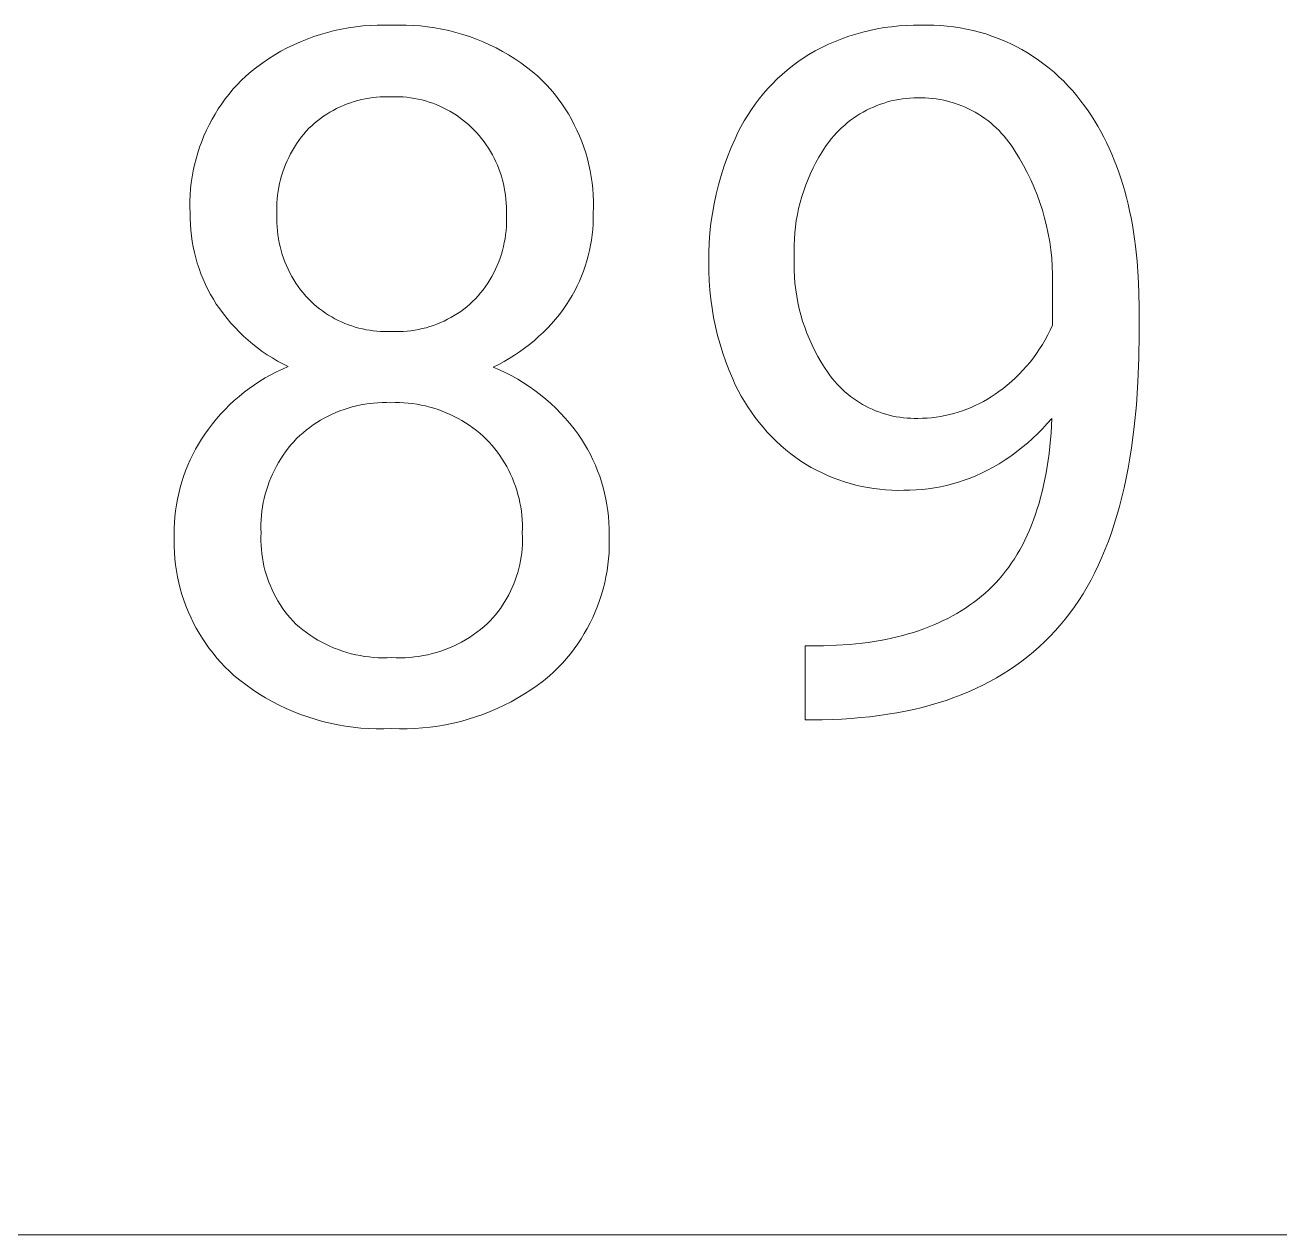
# Model space of a CAD drawing. Header units: millimetres. Extents: x -962 to 3068, y -237 to 2578.
# Drawn here: x 2397 to 2467, y -12 to 55.4 of the extents above; entities that cross this region are included whole.
import ezdxf

# ---------------------------------------------------------------- set-up
doc = ezdxf.new("R2010")
doc.units = ezdxf.units.MM
doc.header["$MEASUREMENT"] = 0
doc.layers.add('Domyślny', color=7, linetype='Continuous', true_color=0x000000)

msp = doc.modelspace()

# ---------------------------------------------------------------- linework, layer by layer
at = {"layer": 'Domyślny', "color": 18, "lineweight": 15, "true_color": 0x000000}
for p, q in [((2415.072, 55.29), (2415.47, 55.347)), ((2415.47, 55.347), (2415.869, 55.391)), ((2415.869, 55.391), (2416.27, 55.421)), ((2416.27, 55.421), (2416.671, 55.437)), ((2416.671, 55.437), (2417.073, 55.439)), ((2417.073, 55.439), (2417.474, 55.427)), ((2417.474, 55.427), (2417.876, 55.438)), ((2417.876, 55.438), (2418.277, 55.436)), ((2418.277, 55.436), (2418.679, 55.42)), ((2418.679, 55.42), (2419.079, 55.39)), ((2419.079, 55.39), (2419.479, 55.346)), ((2419.479, 55.346), (2419.876, 55.288)), ((2444.958, 55.297), (2445.363, 55.351)), ((2445.363, 55.351), (2445.769, 55.391)), ((2445.769, 55.391), (2446.177, 55.417)), ((2446.177, 55.417), (2446.585, 55.429)), ((2446.585, 55.429), (2446.993, 55.427)), ((2446.993, 55.427), (2447.36, 55.435)), ((2447.36, 55.435), (2447.727, 55.43)), ((2447.727, 55.43), (2448.094, 55.413)), ((2448.094, 55.413), (2448.46, 55.383)), ((2448.46, 55.383), (2448.824, 55.341)), ((2448.824, 55.341), (2449.187, 55.286)), ((2412.379, 54.508), (2412.751, 54.659)), ((2412.751, 54.659), (2413.128, 54.798)), ((2413.128, 54.798), (2413.509, 54.923)), ((2413.509, 54.923), (2413.895, 55.035)), ((2413.895, 55.035), (2414.285, 55.133)), ((2414.285, 55.133), (2414.677, 55.218)), ((2414.677, 55.218), (2415.072, 55.29)), ((2419.876, 55.288), (2420.271, 55.217)), ((2420.271, 55.217), (2420.664, 55.132)), ((2420.664, 55.132), (2421.053, 55.033)), ((2421.053, 55.033), (2421.439, 54.921)), ((2421.439, 54.921), (2421.82, 54.796)), ((2421.82, 54.796), (2422.197, 54.657)), ((2422.197, 54.657), (2422.569, 54.506)), ((2442.212, 54.532), (2442.592, 54.682)), ((2442.592, 54.682), (2442.977, 54.818)), ((2442.977, 54.818), (2443.366, 54.941)), ((2443.366, 54.941), (2443.759, 55.051)), ((2443.759, 55.051), (2444.156, 55.147)), ((2444.156, 55.147), (2444.556, 55.229)), ((2444.556, 55.229), (2444.958, 55.297)), ((2449.187, 55.286), (2449.548, 55.219)), ((2449.548, 55.219), (2449.906, 55.139)), ((2449.906, 55.139), (2450.262, 55.047)), ((2450.262, 55.047), (2450.614, 54.943)), ((2450.614, 54.943), (2450.962, 54.827)), ((2450.962, 54.827), (2451.306, 54.699)), ((2451.306, 54.699), (2451.646, 54.56)), ((2410.95, 53.776), (2411.297, 53.977)), ((2411.297, 53.977), (2411.651, 54.167)), ((2411.651, 54.167), (2412.012, 54.343)), ((2412.012, 54.343), (2412.379, 54.508)), ((2422.569, 54.506), (2422.936, 54.342)), ((2422.936, 54.342), (2423.297, 54.165)), ((2423.297, 54.165), (2423.651, 53.976)), ((2423.651, 53.976), (2423.999, 53.775)), ((2440.752, 53.803), (2441.108, 54.004)), ((2441.108, 54.004), (2441.47, 54.193)), ((2441.47, 54.193), (2441.838, 54.369)), ((2441.838, 54.369), (2442.212, 54.532)), ((2451.646, 54.56), (2451.98, 54.408)), ((2451.98, 54.408), (2452.309, 54.246)), ((2452.309, 54.246), (2452.633, 54.072)), ((2452.633, 54.072), (2452.95, 53.887)), ((2409.952, 53.101), (2410.277, 53.337)), ((2410.277, 53.337), (2410.609, 53.562)), ((2410.609, 53.562), (2410.95, 53.776)), ((2423.999, 53.775), (2424.339, 53.562)), ((2424.339, 53.562), (2424.672, 53.337)), ((2424.672, 53.337), (2424.997, 53.1)), ((2439.834, 53.165), (2440.132, 53.388)), ((2440.132, 53.388), (2440.439, 53.601)), ((2440.439, 53.601), (2440.752, 53.803)), ((2452.95, 53.887), (2453.26, 53.692)), ((2453.26, 53.692), (2453.564, 53.485)), ((2453.564, 53.485), (2453.861, 53.269)), ((2453.861, 53.269), (2454.149, 53.042)), ((2409.084, 52.358), (2409.328, 52.595)), ((2409.328, 52.595), (2409.636, 52.853)), ((2409.636, 52.853), (2409.952, 53.101)), ((2424.997, 53.1), (2425.313, 52.853)), ((2425.313, 52.853), (2425.621, 52.595)), ((2425.621, 52.595), (2425.866, 52.358)), ((2438.986, 52.435), (2439.26, 52.688)), ((2439.26, 52.688), (2439.543, 52.932)), ((2439.543, 52.932), (2439.834, 53.165)), ((2454.149, 53.042), (2454.43, 52.806)), ((2454.43, 52.806), (2454.703, 52.56)), ((2454.703, 52.56), (2454.967, 52.305)), ((2408.401, 51.597), (2408.62, 51.859)), ((2408.62, 51.859), (2408.847, 52.112)), ((2408.847, 52.112), (2409.084, 52.358)), ((2425.866, 52.358), (2426.102, 52.113)), ((2426.102, 52.113), (2426.33, 51.86)), ((2426.33, 51.86), (2426.549, 51.599)), ((2438.22, 51.62), (2438.466, 51.901)), ((2438.466, 51.901), (2438.722, 52.172)), ((2438.722, 52.172), (2438.986, 52.435)), ((2454.967, 52.305), (2455.222, 52.041)), ((2455.222, 52.041), (2455.468, 51.769)), ((2407.992, 51.053), (2408.192, 51.329)), ((2408.192, 51.329), (2408.401, 51.597)), ((2415.183, 51.112), (2414.984, 51.04)), ((2415.384, 51.177), (2415.183, 51.112)), ((2415.588, 51.235), (2415.384, 51.177)), ((2415.793, 51.286), (2415.588, 51.235)), ((2416, 51.331), (2415.793, 51.286)), ((2416.209, 51.368), (2416, 51.331)), ((2416.418, 51.398), (2416.209, 51.368)), ((2416.629, 51.421), (2416.418, 51.398)), ((2416.84, 51.437), (2416.629, 51.421)), ((2417.051, 51.445), (2416.84, 51.437)), ((2417.263, 51.447), (2417.051, 51.445)), ((2417.474, 51.441), (2417.263, 51.447)), ((2417.686, 51.445), (2417.474, 51.441)), ((2417.898, 51.441), (2417.686, 51.445)), ((2418.11, 51.43), (2417.898, 51.441)), ((2418.322, 51.412), (2418.11, 51.43)), ((2418.532, 51.386), (2418.322, 51.412)), ((2418.742, 51.353), (2418.532, 51.386)), ((2418.95, 51.313), (2418.742, 51.353)), ((2419.157, 51.266), (2418.95, 51.313)), ((2419.361, 51.211), (2419.157, 51.266)), ((2419.564, 51.15), (2419.361, 51.211)), ((2419.765, 51.081), (2419.564, 51.15)), ((2426.549, 51.599), (2426.759, 51.33)), ((2426.759, 51.33), (2426.96, 51.054)), ((2437.758, 51.035), (2437.984, 51.332)), ((2437.984, 51.332), (2438.22, 51.62)), ((2445.143, 51.154), (2444.941, 51.093)), ((2445.347, 51.208), (2445.143, 51.154)), ((2445.552, 51.255), (2445.347, 51.208)), ((2445.759, 51.295), (2445.552, 51.255)), ((2445.968, 51.328), (2445.759, 51.295)), ((2446.177, 51.354), (2445.968, 51.328)), ((2446.387, 51.373), (2446.177, 51.354)), ((2446.598, 51.385), (2446.387, 51.373)), ((2446.809, 51.39), (2446.598, 51.385)), ((2447.02, 51.387), (2446.809, 51.39)), ((2447.23, 51.382), (2447.02, 51.387)), ((2447.44, 51.37), (2447.23, 51.382)), ((2447.649, 51.351), (2447.44, 51.37)), ((2447.857, 51.325), (2447.649, 51.351)), ((2448.065, 51.292), (2447.857, 51.325)), ((2448.271, 51.251), (2448.065, 51.292)), ((2448.475, 51.204), (2448.271, 51.251)), ((2448.678, 51.149), (2448.475, 51.204)), ((2448.879, 51.088), (2448.678, 51.149)), ((2455.468, 51.769), (2455.704, 51.488)), ((2455.704, 51.488), (2455.931, 51.199)), ((2455.931, 51.199), (2456.132, 50.931)), ((2407.451, 50.186), (2407.621, 50.481)), ((2407.621, 50.481), (2407.802, 50.77)), ((2407.802, 50.77), (2407.992, 51.053)), ((2413.851, 50.47), (2413.675, 50.353)), ((2414.032, 50.581), (2413.851, 50.47)), ((2414.216, 50.686), (2414.032, 50.581)), ((2414.403, 50.784), (2414.216, 50.686)), ((2414.594, 50.876), (2414.403, 50.784)), ((2414.788, 50.961), (2414.594, 50.876)), ((2414.984, 51.04), (2414.788, 50.961)), ((2419.963, 51.006), (2419.765, 51.081)), ((2420.159, 50.924), (2419.963, 51.006)), ((2420.351, 50.835), (2420.159, 50.924)), ((2420.541, 50.739), (2420.351, 50.835)), ((2420.726, 50.637), (2420.541, 50.739)), ((2420.909, 50.528), (2420.726, 50.637)), ((2421.087, 50.414), (2420.909, 50.528)), ((2421.261, 50.293), (2421.087, 50.414)), ((2426.96, 51.054), (2427.15, 50.772)), ((2427.15, 50.772), (2427.331, 50.483)), ((2427.331, 50.483), (2427.501, 50.188)), ((2437.145, 50.1), (2437.338, 50.418)), ((2437.338, 50.418), (2437.543, 50.73)), ((2437.543, 50.73), (2437.758, 51.035)), ((2443.599, 50.484), (2443.421, 50.371)), ((2443.781, 50.59), (2443.599, 50.484)), ((2443.967, 50.69), (2443.781, 50.59)), ((2444.156, 50.784), (2443.967, 50.69)), ((2444.348, 50.871), (2444.156, 50.784)), ((2444.543, 50.952), (2444.348, 50.871)), ((2444.741, 51.026), (2444.543, 50.952)), ((2444.941, 51.093), (2444.741, 51.026)), ((2449.078, 51.019), (2448.879, 51.088)), ((2449.274, 50.944), (2449.078, 51.019)), ((2449.468, 50.863), (2449.274, 50.944)), ((2449.658, 50.774), (2449.468, 50.863)), ((2449.846, 50.68), (2449.658, 50.774)), ((2450.03, 50.578), (2449.846, 50.68)), ((2450.211, 50.471), (2450.03, 50.578)), ((2450.387, 50.358), (2450.211, 50.471)), ((2456.132, 50.931), (2456.326, 50.656)), ((2456.326, 50.656), (2456.514, 50.376)), ((2407.142, 49.579), (2407.291, 49.885)), ((2407.291, 49.885), (2407.451, 50.186)), ((2413.012, 49.828), (2412.858, 49.683)), ((2413.171, 49.968), (2413.012, 49.828)), ((2413.334, 50.102), (2413.171, 49.968)), ((2413.503, 50.23), (2413.334, 50.102)), ((2413.675, 50.353), (2413.503, 50.23)), ((2421.431, 50.166), (2421.261, 50.293)), ((2421.597, 50.033), (2421.431, 50.166)), ((2421.758, 49.895), (2421.597, 50.033)), ((2421.913, 49.751), (2421.758, 49.895)), ((2422.064, 49.602), (2421.913, 49.751)), ((2427.501, 50.188), (2427.662, 49.887)), ((2427.662, 49.887), (2427.811, 49.581)), ((2436.792, 49.443), (2436.962, 49.774)), ((2436.962, 49.774), (2437.145, 50.1)), ((2442.59, 49.723), (2442.438, 49.577)), ((2442.747, 49.864), (2442.59, 49.723)), ((2442.909, 49.999), (2442.747, 49.864)), ((2443.075, 50.129), (2442.909, 49.999)), ((2443.246, 50.253), (2443.075, 50.129)), ((2443.421, 50.371), (2443.246, 50.253)), ((2450.56, 50.238), (2450.387, 50.358)), ((2450.729, 50.113), (2450.56, 50.238)), ((2450.893, 49.982), (2450.729, 50.113)), ((2451.053, 49.845), (2450.893, 49.982)), ((2451.207, 49.703), (2451.053, 49.845)), ((2456.514, 50.376), (2456.695, 50.09)), ((2456.695, 50.09), (2456.87, 49.797)), ((2456.87, 49.797), (2457.038, 49.499)), ((2406.875, 48.952), (2407.003, 49.268)), ((2407.003, 49.268), (2407.142, 49.579)), ((2412.296, 49.006), (2412.171, 48.825)), ((2412.428, 49.182), (2412.296, 49.006)), ((2412.566, 49.354), (2412.428, 49.182)), ((2412.709, 49.521), (2412.566, 49.354)), ((2412.858, 49.683), (2412.709, 49.521)), ((2422.213, 49.444), (2422.064, 49.602)), ((2422.356, 49.28), (2422.213, 49.444)), ((2422.493, 49.112), (2422.356, 49.28)), ((2422.625, 48.939), (2422.493, 49.112)), ((2427.811, 49.581), (2427.95, 49.27)), ((2427.95, 49.27), (2428.078, 48.954)), ((2436.412, 48.605), (2436.632, 49.106)), ((2436.632, 49.106), (2436.792, 49.443)), ((2442.011, 49.11), (2441.88, 48.945)), ((2442.148, 49.27), (2442.011, 49.11)), ((2442.29, 49.426), (2442.148, 49.27)), ((2442.438, 49.577), (2442.29, 49.426)), ((2451.357, 49.556), (2451.207, 49.703)), ((2451.502, 49.404), (2451.357, 49.556)), ((2451.642, 49.246), (2451.502, 49.404)), ((2451.776, 49.085), (2451.642, 49.246)), ((2451.904, 48.918), (2451.776, 49.085)), ((2457.038, 49.499), (2457.2, 49.195)), ((2457.2, 49.195), (2457.356, 48.884)), ((2406.558, 47.981), (2406.652, 48.309)), ((2406.652, 48.309), (2406.758, 48.632)), ((2406.758, 48.632), (2406.875, 48.952)), ((2411.938, 48.451), (2411.831, 48.259)), ((2412.051, 48.64), (2411.938, 48.451)), ((2412.171, 48.825), (2412.051, 48.64)), ((2422.75, 48.762), (2422.625, 48.939)), ((2422.87, 48.581), (2422.75, 48.762)), ((2422.984, 48.396), (2422.87, 48.581)), ((2423.091, 48.207), (2422.984, 48.396)), ((2428.078, 48.954), (2428.195, 48.634)), ((2428.195, 48.634), (2428.301, 48.31)), ((2428.301, 48.31), (2428.395, 47.983)), ((2436.208, 48.097), (2436.412, 48.605)), ((2441.493, 48.375), (2441.314, 48.081)), ((2441.681, 48.663), (2441.493, 48.375)), ((2441.88, 48.945), (2441.681, 48.663)), ((2452.026, 48.748), (2451.904, 48.918)), ((2452.143, 48.573), (2452.026, 48.748)), ((2452.254, 48.394), (2452.143, 48.573)), ((2452.492, 48.009), (2452.254, 48.394)), ((2457.356, 48.884), (2457.505, 48.568)), ((2457.505, 48.568), (2457.648, 48.246)), ((2406.403, 47.318), (2406.474, 47.651)), ((2406.474, 47.651), (2406.558, 47.981)), ((2411.551, 47.662), (2411.471, 47.457)), ((2411.638, 47.864), (2411.551, 47.662)), ((2411.731, 48.063), (2411.638, 47.864)), ((2411.831, 48.259), (2411.731, 48.063)), ((2423.192, 48.015), (2423.091, 48.207)), ((2423.286, 47.819), (2423.192, 48.015)), ((2423.374, 47.62), (2423.286, 47.819)), ((2423.455, 47.419), (2423.374, 47.62)), ((2428.395, 47.983), (2428.478, 47.652)), ((2428.478, 47.652), (2428.55, 47.319)), ((2436.023, 47.583), (2436.208, 48.097)), ((2441.145, 47.781), (2440.987, 47.475)), ((2441.314, 48.081), (2441.145, 47.781)), ((2452.718, 47.615), (2452.492, 48.009)), ((2452.929, 47.214), (2452.718, 47.615)), ((2457.648, 48.246), (2457.784, 47.917)), ((2457.784, 47.917), (2457.914, 47.583)), ((2406.294, 46.645), (2406.343, 46.983)), ((2406.343, 46.983), (2406.403, 47.318)), ((2411.332, 47.039), (2411.273, 46.827)), ((2411.398, 47.249), (2411.332, 47.039)), ((2411.471, 47.457), (2411.398, 47.249)), ((2423.529, 47.215), (2423.455, 47.419)), ((2423.596, 47.008), (2423.529, 47.215)), ((2423.656, 46.8), (2423.596, 47.008)), ((2428.55, 47.319), (2428.609, 46.983)), ((2428.609, 46.983), (2428.657, 46.646)), ((2435.705, 46.536), (2435.855, 47.062)), ((2435.855, 47.062), (2436.023, 47.583)), ((2440.839, 47.164), (2440.701, 46.849)), ((2440.987, 47.475), (2440.839, 47.164)), ((2453.127, 46.806), (2452.929, 47.214)), ((2457.914, 47.583), (2458.038, 47.243)), ((2458.038, 47.243), (2458.155, 46.897)), ((2406.232, 45.967), (2406.257, 46.307)), ((2406.257, 46.307), (2406.294, 46.645)), ((2411.177, 46.398), (2411.14, 46.181)), ((2411.222, 46.613), (2411.177, 46.398)), ((2411.273, 46.827), (2411.222, 46.613)), ((2423.71, 46.589), (2423.656, 46.8)), ((2423.756, 46.377), (2423.71, 46.589)), ((2423.795, 46.163), (2423.756, 46.377)), ((2428.657, 46.646), (2428.694, 46.307)), ((2428.694, 46.307), (2428.718, 45.967)), ((2435.573, 46.006), (2435.705, 46.536)), ((2440.459, 46.204), (2440.354, 45.876)), ((2440.575, 46.529), (2440.459, 46.204)), ((2440.701, 46.849), (2440.575, 46.529)), ((2453.31, 46.392), (2453.127, 46.806)), ((2453.479, 45.971), (2453.31, 46.392)), ((2458.155, 46.897), (2458.266, 46.545)), ((2458.266, 46.545), (2458.37, 46.187)), ((2406.218, 45.286), (2406.219, 45.626)), ((2406.219, 45.626), (2406.232, 45.967)), ((2411.073, 45.525), (2411.066, 45.305)), ((2411.088, 45.744), (2411.073, 45.525)), ((2411.111, 45.963), (2411.088, 45.744)), ((2411.14, 46.181), (2411.111, 45.963)), ((2423.826, 45.948), (2423.795, 46.163)), ((2423.851, 45.732), (2423.826, 45.948)), ((2423.868, 45.516), (2423.851, 45.732)), ((2423.878, 45.299), (2423.868, 45.516)), ((2428.718, 45.967), (2428.731, 45.627)), ((2428.731, 45.627), (2428.732, 45.286)), ((2435.459, 45.471), (2435.573, 46.006)), ((2440.261, 45.545), (2440.178, 45.211)), ((2440.354, 45.876), (2440.261, 45.545)), ((2453.634, 45.545), (2453.479, 45.971)), ((2453.774, 45.114), (2453.634, 45.545)), ((2458.37, 46.187), (2458.468, 45.823)), ((2458.468, 45.823), (2458.56, 45.453)), ((2406.228, 44.945), (2406.218, 45.286)), ((2406.229, 44.631), (2406.228, 44.945)), ((2411.066, 45.305), (2411.065, 45.085)), ((2411.065, 45.085), (2411.073, 44.865)), ((2411.073, 44.865), (2411.067, 44.641)), ((2423.876, 44.865), (2423.881, 45.082)), ((2423.882, 44.641), (2423.876, 44.865)), ((2423.881, 45.082), (2423.878, 45.299)), ((2428.732, 45.286), (2428.721, 44.945)), ((2428.721, 44.945), (2428.721, 44.646)), ((2435.288, 44.39), (2435.364, 44.932)), ((2435.364, 44.932), (2435.459, 45.471)), ((2440.107, 44.874), (2440.048, 44.535)), ((2440.178, 45.211), (2440.107, 44.874)), ((2453.899, 44.678), (2453.774, 45.114)), ((2458.56, 45.453), (2458.645, 45.076)), ((2458.645, 45.076), (2458.724, 44.694)), ((2406.242, 44.317), (2406.229, 44.631)), ((2406.265, 44.003), (2406.242, 44.317)), ((2411.067, 44.641), (2411.069, 44.417)), ((2411.069, 44.417), (2411.079, 44.193)), ((2411.079, 44.193), (2411.097, 43.97)), ((2423.854, 43.972), (2423.871, 44.195)), ((2423.871, 44.195), (2423.881, 44.418)), ((2423.881, 44.418), (2423.882, 44.641)), ((2428.71, 44.348), (2428.69, 44.049)), ((2428.721, 44.646), (2428.71, 44.348)), ((2435.23, 43.847), (2435.288, 44.39)), ((2440, 44.194), (2439.963, 43.852)), ((2440.048, 44.535), (2440, 44.194)), ((2454.009, 44.238), (2453.899, 44.678)), ((2454.103, 43.795), (2454.009, 44.238)), ((2458.724, 44.694), (2458.797, 44.306)), ((2458.797, 44.306), (2458.863, 43.913)), ((2406.299, 43.691), (2406.265, 44.003)), ((2406.344, 43.38), (2406.299, 43.691)), ((2411.097, 43.97), (2411.122, 43.747)), ((2411.122, 43.747), (2411.155, 43.526)), ((2411.155, 43.526), (2411.196, 43.305)), ((2423.757, 43.309), (2423.797, 43.528)), ((2423.797, 43.528), (2423.829, 43.75)), ((2423.829, 43.75), (2423.854, 43.972)), ((2428.62, 43.456), (2428.57, 43.161)), ((2428.66, 43.752), (2428.62, 43.456)), ((2428.69, 44.049), (2428.66, 43.752)), ((2435.191, 43.301), (2435.23, 43.847)), ((2439.938, 43.508), (2439.925, 43.164)), ((2439.963, 43.852), (2439.938, 43.508)), ((2454.183, 43.348), (2454.103, 43.795)), ((2458.863, 43.913), (2458.923, 43.513)), ((2458.923, 43.513), (2458.977, 43.107)), ((2406.399, 43.071), (2406.344, 43.38)), ((2406.465, 42.763), (2406.399, 43.071)), ((2406.542, 42.458), (2406.465, 42.763)), ((2411.196, 43.305), (2411.245, 43.087)), ((2411.245, 43.087), (2411.301, 42.87)), ((2411.301, 42.87), (2411.365, 42.655)), ((2423.592, 42.659), (2423.654, 42.874)), ((2423.654, 42.874), (2423.709, 43.09)), ((2423.709, 43.09), (2423.757, 43.309)), ((2428.51, 42.868), (2428.44, 42.577)), ((2428.57, 43.161), (2428.51, 42.868)), ((2435.169, 42.207), (2435.171, 42.754)), ((2435.171, 42.754), (2435.191, 43.301)), ((2439.925, 43.164), (2439.924, 42.82)), ((2439.924, 42.82), (2439.934, 42.476)), ((2454.247, 42.9), (2454.183, 43.348)), ((2454.295, 42.449), (2454.247, 42.9)), ((2458.977, 43.107), (2459.065, 42.277)), ((2406.63, 42.157), (2406.542, 42.458)), ((2406.727, 41.858), (2406.63, 42.157)), ((2411.365, 42.655), (2411.436, 42.443)), ((2411.436, 42.443), (2411.515, 42.233)), ((2411.515, 42.233), (2411.6, 42.026)), ((2411.6, 42.026), (2411.693, 41.822)), ((2423.268, 41.826), (2423.36, 42.03)), ((2423.36, 42.03), (2423.444, 42.237)), ((2423.444, 42.237), (2423.522, 42.447)), ((2423.522, 42.447), (2423.592, 42.659)), ((2428.272, 42.004), (2428.174, 41.722)), ((2428.361, 42.289), (2428.272, 42.004)), ((2428.44, 42.577), (2428.361, 42.289)), ((2435.172, 41.694), (2435.169, 42.207)), ((2439.934, 42.476), (2439.925, 42.117)), ((2439.925, 42.117), (2439.929, 41.758)), ((2454.328, 41.997), (2454.295, 42.449)), ((2459.065, 42.277), (2459.128, 41.423)), ((2406.835, 41.563), (2406.727, 41.858)), ((2406.953, 41.271), (2406.835, 41.563)), ((2411.693, 41.822), (2411.793, 41.622)), ((2411.793, 41.622), (2411.9, 41.425)), ((2411.9, 41.425), (2412.014, 41.232)), ((2422.952, 41.235), (2423.064, 41.429)), ((2423.064, 41.429), (2423.17, 41.626)), ((2423.17, 41.626), (2423.268, 41.826)), ((2428.066, 41.443), (2427.95, 41.168)), ((2428.174, 41.722), (2428.066, 41.443)), ((2435.191, 41.18), (2435.172, 41.694)), ((2439.929, 41.758), (2439.946, 41.399)), ((2439.946, 41.399), (2439.974, 41.041)), ((2454.346, 41.544), (2454.328, 41.997)), ((2454.348, 41.09), (2454.346, 41.544)), ((2459.128, 41.423), (2459.166, 40.546)), ((2407.081, 40.984), (2406.953, 41.271)), ((2407.219, 40.702), (2407.081, 40.984)), ((2407.367, 40.424), (2407.219, 40.702)), ((2412.014, 41.232), (2412.134, 41.043)), ((2412.134, 41.043), (2412.261, 40.858)), ((2412.261, 40.858), (2412.395, 40.678)), ((2412.395, 40.678), (2412.534, 40.503)), ((2422.438, 40.505), (2422.576, 40.681)), ((2422.576, 40.681), (2422.708, 40.861)), ((2422.708, 40.861), (2422.833, 41.046)), ((2422.833, 41.046), (2422.952, 41.235)), ((2427.688, 40.63), (2427.545, 40.368)), ((2427.824, 40.897), (2427.688, 40.63)), ((2427.95, 41.168), (2427.824, 40.897)), ((2435.227, 40.668), (2435.191, 41.18)), ((2435.28, 40.156), (2435.227, 40.668)), ((2439.974, 41.041), (2440.015, 40.685)), ((2440.015, 40.685), (2440.069, 40.33)), ((2454.334, 40.637), (2454.348, 41.09)), ((2454.334, 38.705), (2454.334, 40.637)), ((2407.524, 40.152), (2407.367, 40.424)), ((2407.691, 39.886), (2407.524, 40.152)), ((2412.534, 40.503), (2412.679, 40.333)), ((2412.679, 40.333), (2412.831, 40.168)), ((2412.831, 40.168), (2412.978, 40.024)), ((2412.978, 40.024), (2413.129, 39.885)), ((2421.831, 39.874), (2421.99, 40.018)), ((2421.99, 40.018), (2422.145, 40.168)), ((2422.145, 40.168), (2422.294, 40.334)), ((2422.294, 40.334), (2422.438, 40.505)), ((2427.392, 40.111), (2427.231, 39.859)), ((2427.545, 40.368), (2427.392, 40.111)), ((2435.35, 39.647), (2435.28, 40.156)), ((2440.069, 40.33), (2440.134, 39.977)), ((2440.134, 39.977), (2440.211, 39.626)), ((2459.166, 40.546), (2459.179, 39.644)), ((2407.882, 39.609), (2407.691, 39.886)), ((2408.082, 39.339), (2407.882, 39.609)), ((2408.291, 39.075), (2408.082, 39.339)), ((2413.129, 39.885), (2413.285, 39.752)), ((2413.285, 39.752), (2413.445, 39.623)), ((2413.445, 39.623), (2413.61, 39.501)), ((2413.61, 39.501), (2413.779, 39.384)), ((2413.779, 39.384), (2413.951, 39.272)), ((2413.951, 39.272), (2414.127, 39.167)), ((2420.778, 39.134), (2420.964, 39.242)), ((2420.964, 39.242), (2421.146, 39.356)), ((2421.146, 39.356), (2421.324, 39.477)), ((2421.324, 39.477), (2421.497, 39.603)), ((2421.497, 39.603), (2421.666, 39.736)), ((2421.666, 39.736), (2421.831, 39.874)), ((2426.828, 39.311), (2426.614, 39.047)), ((2427.034, 39.581), (2426.828, 39.311)), ((2427.231, 39.859), (2427.034, 39.581)), ((2435.437, 39.141), (2435.35, 39.647)), ((2440.211, 39.626), (2440.301, 39.278)), ((2440.301, 39.278), (2440.402, 38.934)), ((2459.179, 39.644), (2459.179, 38.235)), ((2408.509, 38.819), (2408.291, 39.075)), ((2408.735, 38.57), (2408.509, 38.819)), ((2408.97, 38.329), (2408.735, 38.57)), ((2414.127, 39.167), (2414.307, 39.067)), ((2414.307, 39.067), (2414.49, 38.974)), ((2414.49, 38.974), (2414.676, 38.886)), ((2414.676, 38.886), (2414.864, 38.805)), ((2414.864, 38.805), (2415.056, 38.731)), ((2415.056, 38.731), (2415.249, 38.662)), ((2415.249, 38.662), (2415.445, 38.601)), ((2415.445, 38.601), (2415.643, 38.546)), ((2415.643, 38.546), (2415.843, 38.497)), ((2418.971, 38.469), (2419.181, 38.514)), ((2419.181, 38.514), (2419.389, 38.567)), ((2419.389, 38.567), (2419.595, 38.627)), ((2419.595, 38.627), (2419.799, 38.694)), ((2419.799, 38.694), (2420.001, 38.769)), ((2420.001, 38.769), (2420.2, 38.85)), ((2420.2, 38.85), (2420.396, 38.938)), ((2420.396, 38.938), (2420.589, 39.033)), ((2420.589, 39.033), (2420.778, 39.134)), ((2426.159, 38.541), (2425.919, 38.3)), ((2426.391, 38.79), (2426.159, 38.541)), ((2426.614, 39.047), (2426.391, 38.79)), ((2435.54, 38.637), (2435.437, 39.141)), ((2435.659, 38.137), (2435.54, 38.637)), ((2440.402, 38.934), (2440.515, 38.593)), ((2440.515, 38.593), (2440.64, 38.257)), ((2454.209, 38.431), (2454.334, 38.705)), ((2409.212, 38.096), (2408.97, 38.329)), ((2409.462, 37.871), (2409.212, 38.096)), ((2409.72, 37.655), (2409.462, 37.871)), ((2415.843, 38.497), (2416.044, 38.456)), ((2416.044, 38.456), (2416.246, 38.421)), ((2416.246, 38.421), (2416.449, 38.393)), ((2416.449, 38.393), (2416.654, 38.372)), ((2416.654, 38.372), (2416.859, 38.357)), ((2416.859, 38.357), (2417.064, 38.35)), ((2417.064, 38.35), (2417.269, 38.349)), ((2417.269, 38.349), (2417.474, 38.356)), ((2417.474, 38.356), (2417.689, 38.35)), ((2417.689, 38.35), (2417.904, 38.351)), ((2417.904, 38.351), (2418.119, 38.36)), ((2418.119, 38.36), (2418.333, 38.376)), ((2418.333, 38.376), (2418.547, 38.399)), ((2418.547, 38.399), (2418.759, 38.43)), ((2418.759, 38.43), (2418.971, 38.469)), ((2425.416, 37.842), (2425.154, 37.626)), ((2425.672, 38.067), (2425.416, 37.842)), ((2425.919, 38.3), (2425.672, 38.067)), ((2435.795, 37.642), (2435.659, 38.137)), ((2440.64, 38.257), (2440.777, 37.924)), ((2440.777, 37.924), (2440.924, 37.597)), ((2453.78, 37.636), (2453.932, 37.896)), ((2453.932, 37.896), (2454.075, 38.161)), ((2454.075, 38.161), (2454.209, 38.431)), ((2459.179, 38.235), (2459.162, 36.867)), ((2409.984, 37.447), (2409.72, 37.655)), ((2410.256, 37.248), (2409.984, 37.447)), ((2410.534, 37.059), (2410.256, 37.248)), ((2424.608, 37.22), (2424.326, 37.03)), ((2424.885, 37.418), (2424.608, 37.22)), ((2425.154, 37.626), (2424.885, 37.418)), ((2435.947, 37.151), (2435.795, 37.642)), ((2436.115, 36.665), (2435.947, 37.151)), ((2440.924, 37.597), (2441.083, 37.275)), ((2441.083, 37.275), (2441.253, 36.959)), ((2453.274, 36.888), (2453.451, 37.131)), ((2453.451, 37.131), (2453.62, 37.381)), ((2453.62, 37.381), (2453.78, 37.636)), ((2410.818, 36.878), (2410.534, 37.059)), ((2411.107, 36.708), (2410.818, 36.878)), ((2411.403, 36.547), (2411.107, 36.708)), ((2411.704, 36.396), (2411.403, 36.547)), ((2423.443, 36.52), (2423.138, 36.37)), ((2423.743, 36.68), (2423.443, 36.52)), ((2424.037, 36.851), (2423.743, 36.68)), ((2424.326, 37.03), (2424.037, 36.851)), ((2436.299, 36.185), (2436.115, 36.665)), ((2441.253, 36.959), (2441.433, 36.649)), ((2441.433, 36.649), (2441.625, 36.345)), ((2452.694, 36.195), (2452.895, 36.419)), ((2452.895, 36.419), (2453.088, 36.65)), ((2453.088, 36.65), (2453.274, 36.888)), ((2459.162, 36.867), (2459.11, 35.546)), ((2410.117, 35.578), (2410.423, 35.763)), ((2410.423, 35.763), (2410.734, 35.938)), ((2410.734, 35.938), (2411.052, 36.102)), ((2411.052, 36.102), (2411.375, 36.255)), ((2411.375, 36.255), (2411.704, 36.396)), ((2423.138, 36.37), (2423.489, 36.218)), ((2423.489, 36.218), (2423.834, 36.054)), ((2423.834, 36.054), (2424.174, 35.879)), ((2424.174, 35.879), (2424.507, 35.691)), ((2436.498, 35.712), (2436.299, 36.185)), ((2436.646, 35.388), (2436.498, 35.712)), ((2441.625, 36.345), (2441.826, 36.047)), ((2441.826, 36.047), (2441.944, 35.884)), ((2441.944, 35.884), (2442.067, 35.724)), ((2442.067, 35.724), (2442.196, 35.569)), ((2452.048, 35.563), (2452.27, 35.767)), ((2452.27, 35.767), (2452.486, 35.977)), ((2452.486, 35.977), (2452.694, 36.195)), ((2409.24, 34.962), (2409.525, 35.177)), ((2409.525, 35.177), (2409.817, 35.383)), ((2409.817, 35.383), (2410.117, 35.578)), ((2424.507, 35.691), (2424.834, 35.493)), ((2424.834, 35.493), (2425.153, 35.282)), ((2425.153, 35.282), (2425.465, 35.061)), ((2425.465, 35.061), (2425.769, 34.83)), ((2436.804, 35.07), (2436.646, 35.388)), ((2436.973, 34.757), (2436.804, 35.07)), ((2442.196, 35.569), (2442.33, 35.418)), ((2442.33, 35.418), (2442.469, 35.272)), ((2442.469, 35.272), (2442.613, 35.131)), ((2442.613, 35.131), (2442.761, 34.995)), ((2451.341, 35.001), (2451.583, 35.18)), ((2451.583, 35.18), (2451.819, 35.368)), ((2451.819, 35.368), (2452.048, 35.563)), ((2459.11, 35.546), (2459.024, 34.271)), ((2408.43, 34.259), (2408.692, 34.503)), ((2408.692, 34.503), (2408.962, 34.737)), ((2408.962, 34.737), (2409.24, 34.962)), ((2415.981, 34.303), (2415.744, 34.261)), ((2416.219, 34.337), (2415.981, 34.303)), ((2416.459, 34.363), (2416.219, 34.337)), ((2416.699, 34.38), (2416.459, 34.363)), ((2416.939, 34.39), (2416.699, 34.38)), ((2417.18, 34.391), (2416.939, 34.39)), ((2417.421, 34.383), (2417.18, 34.391)), ((2417.665, 34.389), (2417.421, 34.383)), ((2417.909, 34.387), (2417.665, 34.389)), ((2418.153, 34.377), (2417.909, 34.387)), ((2418.396, 34.358), (2418.153, 34.377)), ((2418.639, 34.331), (2418.396, 34.358)), ((2418.88, 34.296), (2418.639, 34.331)), ((2425.769, 34.83), (2426.065, 34.587)), ((2426.065, 34.587), (2426.352, 34.335)), ((2426.352, 34.335), (2426.63, 34.073)), ((2437.152, 34.45), (2436.973, 34.757)), ((2437.341, 34.149), (2437.152, 34.45)), ((2442.761, 34.995), (2442.914, 34.864)), ((2442.914, 34.864), (2443.072, 34.738)), ((2443.072, 34.738), (2443.234, 34.617)), ((2443.234, 34.617), (2443.399, 34.503)), ((2443.399, 34.503), (2443.569, 34.394)), ((2443.569, 34.394), (2443.742, 34.29)), ((2450.033, 34.221), (2450.262, 34.332)), ((2450.262, 34.332), (2450.486, 34.451)), ((2450.486, 34.451), (2450.707, 34.578)), ((2450.707, 34.578), (2450.923, 34.712)), ((2450.923, 34.712), (2451.135, 34.853)), ((2451.135, 34.853), (2451.341, 35.001)), ((2407.696, 33.478), (2407.932, 33.747)), ((2407.932, 33.747), (2408.177, 34.007)), ((2408.177, 34.007), (2408.43, 34.259)), ((2413.928, 33.64), (2413.715, 33.528)), ((2414.145, 33.744), (2413.928, 33.64)), ((2414.365, 33.842), (2414.145, 33.744)), ((2414.588, 33.931), (2414.365, 33.842)), ((2414.815, 34.013), (2414.588, 33.931)), ((2415.044, 34.087), (2414.815, 34.013)), ((2415.275, 34.153), (2415.044, 34.087)), ((2415.509, 34.211), (2415.275, 34.153)), ((2415.744, 34.261), (2415.509, 34.211)), ((2419.121, 34.253), (2418.88, 34.296)), ((2419.359, 34.201), (2419.121, 34.253)), ((2419.596, 34.142), (2419.359, 34.201)), ((2419.831, 34.075), (2419.596, 34.142)), ((2420.063, 34), (2419.831, 34.075)), ((2420.293, 33.917), (2420.063, 34)), ((2420.519, 33.826), (2420.293, 33.917)), ((2420.743, 33.728), (2420.519, 33.826)), ((2420.963, 33.622), (2420.743, 33.728)), ((2421.179, 33.509), (2420.963, 33.622)), ((2426.63, 34.073), (2426.899, 33.801)), ((2426.899, 33.801), (2427.158, 33.52)), ((2437.54, 33.854), (2437.341, 34.149)), ((2437.749, 33.566), (2437.54, 33.854)), ((2443.742, 34.29), (2443.919, 34.193)), ((2443.919, 34.193), (2444.099, 34.102)), ((2444.099, 34.102), (2444.282, 34.017)), ((2444.282, 34.017), (2444.467, 33.938)), ((2444.467, 33.938), (2444.656, 33.866)), ((2444.656, 33.866), (2444.846, 33.8)), ((2444.846, 33.8), (2445.039, 33.741)), ((2445.039, 33.741), (2445.234, 33.688)), ((2445.234, 33.688), (2445.43, 33.642)), ((2445.43, 33.642), (2445.628, 33.603)), ((2445.628, 33.603), (2445.827, 33.571)), ((2447.846, 33.579), (2448.097, 33.617)), ((2448.097, 33.617), (2448.347, 33.664)), ((2448.347, 33.664), (2448.595, 33.719)), ((2448.595, 33.719), (2448.841, 33.783)), ((2448.841, 33.783), (2449.085, 33.854)), ((2449.085, 33.854), (2449.327, 33.934)), ((2449.327, 33.934), (2449.565, 34.022)), ((2449.565, 34.022), (2449.801, 34.117)), ((2449.801, 34.117), (2450.033, 34.221)), ((2459.024, 34.271), (2458.904, 33.044)), ((2407.047, 32.625), (2407.253, 32.917)), ((2407.253, 32.917), (2407.47, 33.201)), ((2407.47, 33.201), (2407.696, 33.478)), ((2412.905, 33.009), (2412.714, 32.862)), ((2413.1, 33.149), (2412.905, 33.009)), ((2413.301, 33.282), (2413.1, 33.149)), ((2413.506, 33.408), (2413.301, 33.282)), ((2413.715, 33.528), (2413.506, 33.408)), ((2421.392, 33.389), (2421.179, 33.509)), ((2421.6, 33.262), (2421.392, 33.389)), ((2421.804, 33.127), (2421.6, 33.262)), ((2422.003, 32.986), (2421.804, 33.127)), ((2422.197, 32.838), (2422.003, 32.986)), ((2427.158, 33.52), (2427.408, 33.23)), ((2427.408, 33.23), (2427.647, 32.932)), ((2427.647, 32.932), (2427.875, 32.625)), ((2437.967, 33.285), (2437.749, 33.566)), ((2438.194, 33.011), (2437.967, 33.285)), ((2438.43, 32.746), (2438.194, 33.011)), ((2445.827, 33.571), (2446.027, 33.545)), ((2446.027, 33.545), (2446.227, 33.526)), ((2446.227, 33.526), (2446.429, 33.514)), ((2446.429, 33.514), (2446.63, 33.509)), ((2446.63, 33.509), (2446.832, 33.511)), ((2446.832, 33.511), (2447.086, 33.515)), ((2447.086, 33.515), (2447.34, 33.528)), ((2447.34, 33.528), (2447.593, 33.549)), ((2447.593, 33.549), (2447.846, 33.579)), ((2453.787, 32.93), (2453.513, 32.653)), ((2454.052, 33.216), (2453.787, 32.93)), ((2454.307, 33.511), (2454.052, 33.216)), ((2454.26, 32.709), (2454.307, 33.511)), ((2458.904, 33.044), (2458.75, 31.863)), ((2406.692, 32.07), (2406.865, 32.351)), ((2406.865, 32.351), (2407.047, 32.625)), ((2412.009, 32.208), (2411.852, 32.027)), ((2412.173, 32.384), (2412.009, 32.208)), ((2412.348, 32.549), (2412.173, 32.384)), ((2412.528, 32.709), (2412.348, 32.549)), ((2412.714, 32.862), (2412.528, 32.709)), ((2422.386, 32.684), (2422.197, 32.838)), ((2422.57, 32.523), (2422.386, 32.684)), ((2422.749, 32.357), (2422.57, 32.523)), ((2422.914, 32.183), (2422.749, 32.357)), ((2427.875, 32.625), (2428.061, 32.352)), ((2428.061, 32.352), (2428.237, 32.073)), ((2438.675, 32.488), (2438.43, 32.746)), ((2438.928, 32.238), (2438.675, 32.488)), ((2439.189, 31.997), (2438.928, 32.238)), ((2453.23, 32.385), (2452.939, 32.126)), ((2453.513, 32.653), (2453.23, 32.385)), ((2454.19, 31.934), (2454.26, 32.709)), ((2406.376, 31.492), (2406.529, 31.784)), ((2406.529, 31.784), (2406.692, 32.07)), ((2411.555, 31.649), (2411.416, 31.452)), ((2411.7, 31.84), (2411.555, 31.649)), ((2411.852, 32.027), (2411.7, 31.84)), ((2423.073, 32.004), (2422.914, 32.183)), ((2423.226, 31.819), (2423.073, 32.004)), ((2423.373, 31.629), (2423.226, 31.819)), ((2423.513, 31.435), (2423.373, 31.629)), ((2428.237, 32.073), (2428.403, 31.788)), ((2428.403, 31.788), (2428.559, 31.497)), ((2439.458, 31.764), (2439.189, 31.997)), ((2439.735, 31.541), (2439.458, 31.764)), ((2440.019, 31.327), (2439.735, 31.541)), ((2452.331, 31.637), (2452.015, 31.408)), ((2452.639, 31.877), (2452.331, 31.637)), ((2452.939, 32.126), (2452.639, 31.877)), ((2454.097, 31.187), (2454.146, 31.557)), ((2454.146, 31.557), (2454.19, 31.934)), ((2458.75, 31.863), (2458.66, 31.291)), ((2405.978, 30.588), (2406.1, 30.894)), ((2406.1, 30.894), (2406.233, 31.195)), ((2406.233, 31.195), (2406.376, 31.492)), ((2411.041, 30.837), (2410.93, 30.624)), ((2411.159, 31.047), (2411.041, 30.837)), ((2411.284, 31.252), (2411.159, 31.047)), ((2411.416, 31.452), (2411.284, 31.252)), ((2423.646, 31.236), (2423.513, 31.435)), ((2423.773, 31.032), (2423.646, 31.236)), ((2423.892, 30.824), (2423.773, 31.032)), ((2424.004, 30.612), (2423.892, 30.824)), ((2428.559, 31.497), (2428.705, 31.201)), ((2428.705, 31.201), (2428.841, 30.9)), ((2428.841, 30.9), (2428.965, 30.594)), ((2440.309, 31.122), (2440.019, 31.327)), ((2440.594, 30.944), (2440.309, 31.122)), ((2440.885, 30.776), (2440.594, 30.944)), ((2451.363, 30.982), (2451.026, 30.785)), ((2451.692, 31.19), (2451.363, 30.982)), ((2452.015, 31.408), (2451.692, 31.19)), ((2453.98, 30.467), (2454.042, 30.823)), ((2454.042, 30.823), (2454.097, 31.187)), ((2458.66, 31.291), (2458.561, 30.73)), ((2405.764, 29.965), (2405.866, 30.278)), ((2405.866, 30.278), (2405.978, 30.588)), ((2410.73, 30.187), (2410.641, 29.964)), ((2410.826, 30.407), (2410.73, 30.187)), ((2410.93, 30.624), (2410.826, 30.407)), ((2424.109, 30.397), (2424.004, 30.612)), ((2424.207, 30.178), (2424.109, 30.397)), ((2424.297, 29.955), (2424.207, 30.178)), ((2428.965, 30.594), (2429.08, 30.284)), ((2429.08, 30.284), (2429.183, 29.971)), ((2441.181, 30.618), (2440.885, 30.776)), ((2441.483, 30.469), (2441.181, 30.618)), ((2441.788, 30.331), (2441.483, 30.469)), ((2442.099, 30.203), (2441.788, 30.331)), ((2442.413, 30.085), (2442.099, 30.203)), ((2449.742, 30.177), (2449.419, 30.058)), ((2450.06, 30.307), (2449.742, 30.177)), ((2450.375, 30.447), (2450.06, 30.307)), ((2450.684, 30.599), (2450.375, 30.447)), ((2451.026, 30.785), (2450.684, 30.599)), ((2453.841, 29.773), (2453.914, 30.117)), ((2453.914, 30.117), (2453.98, 30.467)), ((2458.454, 30.181), (2458.338, 29.644)), ((2458.561, 30.73), (2458.454, 30.181)), ((2405.593, 29.329), (2405.673, 29.648)), ((2405.673, 29.648), (2405.764, 29.965)), ((2410.486, 29.509), (2410.42, 29.278)), ((2410.56, 29.738), (2410.486, 29.509)), ((2410.641, 29.964), (2410.56, 29.738)), ((2424.38, 29.73), (2424.297, 29.955)), ((2424.454, 29.502), (2424.38, 29.73)), ((2424.521, 29.272), (2424.454, 29.502)), ((2429.183, 29.971), (2429.275, 29.654)), ((2429.275, 29.654), (2429.356, 29.334)), ((2442.731, 29.977), (2442.413, 30.085)), ((2443.053, 29.88), (2442.731, 29.977)), ((2443.378, 29.794), (2443.053, 29.88)), ((2443.705, 29.719), (2443.378, 29.794)), ((2444.034, 29.654), (2443.705, 29.719)), ((2444.366, 29.6), (2444.034, 29.654)), ((2444.699, 29.558), (2444.366, 29.6)), ((2445.033, 29.526), (2444.699, 29.558)), ((2445.369, 29.506), (2445.033, 29.526)), ((2445.704, 29.496), (2445.369, 29.506)), ((2446.04, 29.498), (2445.704, 29.496)), ((2446.384, 29.502), (2446.04, 29.498)), ((2446.728, 29.517), (2446.384, 29.502)), ((2447.071, 29.544), (2446.728, 29.517)), ((2447.413, 29.582), (2447.071, 29.544)), ((2447.754, 29.633), (2447.413, 29.582)), ((2448.092, 29.695), (2447.754, 29.633)), ((2448.428, 29.768), (2448.092, 29.695)), ((2448.762, 29.854), (2448.428, 29.768)), ((2449.092, 29.95), (2448.762, 29.854)), ((2449.419, 30.058), (2449.092, 29.95)), ((2453.678, 29.107), (2453.762, 29.437)), ((2453.762, 29.437), (2453.841, 29.773)), ((2458.338, 29.644), (2458.213, 29.118)), ((2405.466, 28.683), (2405.524, 29.007)), ((2405.524, 29.007), (2405.593, 29.329)), ((2410.312, 28.81), (2410.27, 28.573)), ((2410.362, 29.045), (2410.312, 28.81)), ((2410.42, 29.278), (2410.362, 29.045)), ((2424.58, 29.04), (2424.521, 29.272)), ((2424.631, 28.806), (2424.58, 29.04)), ((2424.674, 28.57), (2424.631, 28.806)), ((2429.356, 29.334), (2429.426, 29.011)), ((2429.426, 29.011), (2429.485, 28.686)), ((2453.493, 28.469), (2453.588, 28.785)), ((2453.588, 28.785), (2453.678, 29.107)), ((2458.213, 29.118), (2458.08, 28.604)), ((2405.358, 27.701), (2405.383, 28.029)), ((2405.383, 28.029), (2405.419, 28.357)), ((2405.419, 28.357), (2405.466, 28.683)), ((2410.21, 28.096), (2410.192, 27.857)), ((2410.236, 28.335), (2410.21, 28.096)), ((2410.27, 28.573), (2410.236, 28.335)), ((2424.709, 28.332), (2424.674, 28.57)), ((2424.736, 28.094), (2424.709, 28.332)), ((2424.755, 27.855), (2424.736, 28.094)), ((2429.485, 28.686), (2429.532, 28.36)), ((2429.532, 28.36), (2429.568, 28.031)), ((2429.568, 28.031), (2429.592, 27.702)), ((2453.284, 27.858), (2453.391, 28.16)), ((2453.391, 28.16), (2453.493, 28.469)), ((2457.938, 28.102), (2457.788, 27.612)), ((2458.08, 28.604), (2457.938, 28.102)), ((2405.342, 27.042), (2405.345, 27.372)), ((2405.345, 27.372), (2405.358, 27.701)), ((2410.182, 27.617), (2410.181, 27.376)), ((2410.181, 27.376), (2410.187, 27.136)), ((2410.192, 27.857), (2410.182, 27.617)), ((2424.765, 27.616), (2424.755, 27.855)), ((2424.762, 27.136), (2424.768, 27.376)), ((2424.768, 27.376), (2424.765, 27.616)), ((2429.592, 27.702), (2429.605, 27.372)), ((2429.605, 27.372), (2429.607, 27.042)), ((2453.052, 27.274), (2453.171, 27.562)), ((2453.171, 27.562), (2453.284, 27.858)), ((2457.788, 27.612), (2457.629, 27.133)), ((2405.334, 26.703), (2405.342, 27.042)), ((2405.337, 26.364), (2405.334, 26.703)), ((2410.187, 27.136), (2410.179, 26.902)), ((2410.179, 26.902), (2410.179, 26.668)), ((2410.179, 26.668), (2410.187, 26.434)), ((2424.77, 26.912), (2424.762, 27.136)), ((2424.764, 26.465), (2424.771, 26.689)), ((2424.771, 26.689), (2424.77, 26.912)), ((2429.607, 27.042), (2429.616, 26.702)), ((2429.616, 26.702), (2429.614, 26.361)), ((2452.662, 26.449), (2452.798, 26.717)), ((2452.798, 26.717), (2452.928, 26.992)), ((2452.928, 26.992), (2453.052, 27.274)), ((2457.461, 26.666), (2457.285, 26.211)), ((2457.629, 27.133), (2457.461, 26.666)), ((2405.351, 26.024), (2405.337, 26.364)), ((2405.378, 25.686), (2405.351, 26.024)), ((2410.187, 26.434), (2410.203, 26.2)), ((2410.203, 26.2), (2410.228, 25.968)), ((2410.228, 25.968), (2410.26, 25.736)), ((2424.699, 25.797), (2424.728, 26.019)), ((2424.728, 26.019), (2424.75, 26.241)), ((2424.75, 26.241), (2424.764, 26.465)), ((2429.6, 26.021), (2429.575, 25.682)), ((2429.614, 26.361), (2429.6, 26.021)), ((2452.22, 25.686), (2452.373, 25.934)), ((2452.373, 25.934), (2452.52, 26.188)), ((2452.52, 26.188), (2452.662, 26.449)), ((2457.285, 26.211), (2457.1, 25.768)), ((2405.415, 25.349), (2405.378, 25.686)), ((2405.464, 25.013), (2405.415, 25.349)), ((2410.26, 25.736), (2410.3, 25.505)), ((2410.3, 25.505), (2410.349, 25.276)), ((2410.349, 25.276), (2410.405, 25.049)), ((2424.567, 25.138), (2424.619, 25.356)), ((2424.619, 25.356), (2424.663, 25.576)), ((2424.663, 25.576), (2424.699, 25.797)), ((2429.538, 25.343), (2429.489, 25.006)), ((2429.575, 25.682), (2429.538, 25.343)), ((2451.727, 24.986), (2451.897, 25.212)), ((2451.897, 25.212), (2452.061, 25.446)), ((2452.061, 25.446), (2452.22, 25.686)), ((2456.907, 25.336), (2456.705, 24.917)), ((2457.1, 25.768), (2456.907, 25.336)), ((2405.525, 24.679), (2405.464, 25.013)), ((2405.597, 24.347), (2405.525, 24.679)), ((2410.405, 25.049), (2410.469, 24.824)), ((2410.469, 24.824), (2410.541, 24.601)), ((2410.541, 24.601), (2410.621, 24.381)), ((2424.369, 24.497), (2424.443, 24.708)), ((2424.443, 24.708), (2424.508, 24.922)), ((2424.508, 24.922), (2424.567, 25.138)), ((2429.429, 24.671), (2429.358, 24.338)), ((2429.489, 25.006), (2429.429, 24.671)), ((2451.182, 24.347), (2451.369, 24.553)), ((2451.369, 24.553), (2451.551, 24.766)), ((2451.551, 24.766), (2451.727, 24.986)), ((2456.494, 24.509), (2456.275, 24.112)), ((2456.705, 24.917), (2456.494, 24.509)), ((2405.68, 24.018), (2405.597, 24.347)), ((2405.774, 23.692), (2405.68, 24.018)), ((2410.621, 24.381), (2410.708, 24.163)), ((2410.708, 24.163), (2410.803, 23.949)), ((2410.803, 23.949), (2410.905, 23.738)), ((2424.007, 23.679), (2424.108, 23.878)), ((2424.108, 23.878), (2424.202, 24.082)), ((2424.202, 24.082), (2424.289, 24.288)), ((2424.289, 24.288), (2424.369, 24.497)), ((2429.275, 24.008), (2429.181, 23.681)), ((2429.358, 24.338), (2429.275, 24.008)), ((2450.587, 23.771), (2450.791, 23.955)), ((2450.791, 23.955), (2450.989, 24.148)), ((2450.989, 24.148), (2451.182, 24.347)), ((2456.275, 24.112), (2456.047, 23.728)), ((2405.879, 23.37), (2405.774, 23.692)), ((2405.995, 23.051), (2405.879, 23.37)), ((2410.905, 23.738), (2411.014, 23.531)), ((2411.014, 23.531), (2411.131, 23.328)), ((2411.131, 23.328), (2411.254, 23.129)), ((2411.254, 23.129), (2411.385, 22.935)), ((2423.665, 23.101), (2423.786, 23.29)), ((2423.786, 23.29), (2423.9, 23.482)), ((2423.9, 23.482), (2424.007, 23.679)), ((2429.076, 23.357), (2428.96, 23.037)), ((2429.181, 23.681), (2429.076, 23.357)), ((2449.717, 23.088), (2449.942, 23.25)), ((2449.942, 23.25), (2450.163, 23.418)), ((2450.163, 23.418), (2450.377, 23.592)), ((2450.377, 23.592), (2450.587, 23.771)), ((2455.81, 23.355), (2455.565, 22.994)), ((2456.047, 23.728), (2455.81, 23.355)), ((2406.122, 22.736), (2405.995, 23.051)), ((2406.26, 22.426), (2406.122, 22.736)), ((2406.408, 22.12), (2406.26, 22.426)), ((2411.385, 22.935), (2411.522, 22.745)), ((2411.522, 22.745), (2411.665, 22.56)), ((2411.665, 22.56), (2411.815, 22.38)), ((2423.122, 22.39), (2423.267, 22.561)), ((2423.267, 22.561), (2423.406, 22.736)), ((2423.406, 22.736), (2423.538, 22.916)), ((2423.538, 22.916), (2423.665, 23.101)), ((2428.695, 22.41), (2428.547, 22.103)), ((2428.833, 22.721), (2428.695, 22.41)), ((2428.96, 23.037), (2428.833, 22.721)), ((2448.506, 22.36), (2448.759, 22.495)), ((2448.759, 22.495), (2449.007, 22.635)), ((2449.007, 22.635), (2449.249, 22.78)), ((2449.249, 22.78), (2449.485, 22.931)), ((2449.485, 22.931), (2449.717, 23.088)), ((2455.311, 22.645), (2455.048, 22.308)), ((2455.565, 22.994), (2455.311, 22.645)), ((2406.566, 21.82), (2406.408, 22.12)), ((2406.735, 21.525), (2406.566, 21.82)), ((2411.815, 22.38), (2411.971, 22.205)), ((2411.971, 22.205), (2412.133, 22.036)), ((2412.133, 22.036), (2412.324, 21.871)), ((2412.324, 21.871), (2412.521, 21.713)), ((2412.521, 21.713), (2412.722, 21.561)), ((2422.23, 21.581), (2422.431, 21.735)), ((2422.431, 21.735), (2422.626, 21.896)), ((2422.626, 21.896), (2422.816, 22.063)), ((2422.816, 22.063), (2422.972, 22.224)), ((2422.972, 22.224), (2423.122, 22.39)), ((2428.388, 21.802), (2428.22, 21.506)), ((2428.547, 22.103), (2428.388, 21.802)), ((2446.874, 21.672), (2447.16, 21.773)), ((2447.16, 21.773), (2447.44, 21.879)), ((2447.44, 21.879), (2447.715, 21.991)), ((2447.715, 21.991), (2447.984, 22.109)), ((2447.984, 22.109), (2448.248, 22.232)), ((2448.248, 22.232), (2448.506, 22.36)), ((2454.777, 21.983), (2454.497, 21.667)), ((2455.048, 22.308), (2454.777, 21.983)), ((2406.913, 21.237), (2406.735, 21.525)), ((2407.101, 20.954), (2406.913, 21.237)), ((2412.722, 21.561), (2412.929, 21.417)), ((2412.929, 21.417), (2413.141, 21.279)), ((2413.141, 21.279), (2413.357, 21.149)), ((2413.357, 21.149), (2413.578, 21.026)), ((2413.578, 21.026), (2413.803, 20.911)), ((2421.152, 20.921), (2421.376, 21.038)), ((2421.376, 21.038), (2421.597, 21.163)), ((2421.597, 21.163), (2421.812, 21.295)), ((2421.812, 21.295), (2422.024, 21.434)), ((2422.024, 21.434), (2422.23, 21.581)), ((2428.041, 21.216), (2427.852, 20.933)), ((2428.22, 21.506), (2428.041, 21.216)), ((2443.716, 20.976), (2444.056, 21.02)), ((2444.056, 21.02), (2444.391, 21.07)), ((2444.391, 21.07), (2444.721, 21.125)), ((2444.721, 21.125), (2445.045, 21.187)), ((2445.045, 21.187), (2445.363, 21.254)), ((2445.363, 21.254), (2445.676, 21.326)), ((2445.676, 21.326), (2445.984, 21.404)), ((2445.984, 21.404), (2446.286, 21.488)), ((2446.286, 21.488), (2446.583, 21.577)), ((2446.583, 21.577), (2446.874, 21.672)), ((2453.911, 21.064), (2453.605, 20.777)), ((2454.208, 21.36), (2453.911, 21.064)), ((2454.497, 21.667), (2454.208, 21.36)), ((2407.299, 20.678), (2407.101, 20.954)), ((2407.506, 20.409), (2407.299, 20.678)), ((2407.722, 20.147), (2407.506, 20.409)), ((2413.803, 20.911), (2414.031, 20.804)), ((2414.031, 20.804), (2414.263, 20.705)), ((2414.263, 20.705), (2414.499, 20.613)), ((2414.499, 20.613), (2414.737, 20.53)), ((2414.737, 20.53), (2414.978, 20.455)), ((2414.978, 20.455), (2415.222, 20.388)), ((2415.222, 20.388), (2415.467, 20.33)), ((2415.467, 20.33), (2415.715, 20.28)), ((2419.238, 20.28), (2419.486, 20.331)), ((2419.486, 20.331), (2419.732, 20.39)), ((2419.732, 20.39), (2419.976, 20.458)), ((2419.976, 20.458), (2420.217, 20.534)), ((2420.217, 20.534), (2420.456, 20.619)), ((2420.456, 20.619), (2420.691, 20.711)), ((2420.691, 20.711), (2420.923, 20.812)), ((2420.923, 20.812), (2421.152, 20.921)), ((2427.447, 20.386), (2427.23, 20.123)), ((2427.654, 20.656), (2427.447, 20.386)), ((2427.852, 20.933), (2427.654, 20.656)), ((2440.538, 16.708), (2440.538, 20.828)), ((2440.538, 20.828), (2441.558, 20.828)), ((2441.558, 20.828), (2442.299, 20.855)), ((2442.299, 20.855), (2443.018, 20.904)), ((2443.018, 20.904), (2443.37, 20.937)), ((2443.37, 20.937), (2443.716, 20.976)), ((2453.29, 20.5), (2452.967, 20.233)), ((2453.605, 20.777), (2453.29, 20.5)), ((2407.946, 19.893), (2407.722, 20.147)), ((2408.18, 19.646), (2407.946, 19.893)), ((2408.421, 19.408), (2408.18, 19.646)), ((2415.715, 20.28), (2415.964, 20.239)), ((2415.964, 20.239), (2416.214, 20.206)), ((2416.214, 20.206), (2416.465, 20.182)), ((2416.465, 20.182), (2416.717, 20.166)), ((2416.717, 20.166), (2416.97, 20.159)), ((2416.97, 20.159), (2417.222, 20.161)), ((2417.222, 20.161), (2417.474, 20.171)), ((2417.474, 20.171), (2417.727, 20.16)), ((2417.727, 20.16), (2417.98, 20.158)), ((2417.98, 20.158), (2418.233, 20.165)), ((2418.233, 20.165), (2418.486, 20.181)), ((2418.486, 20.181), (2418.738, 20.205)), ((2418.738, 20.205), (2418.989, 20.239)), ((2418.989, 20.239), (2419.238, 20.28)), ((2426.771, 19.621), (2426.529, 19.382)), ((2427.005, 19.868), (2426.771, 19.621)), ((2427.23, 20.123), (2427.005, 19.868)), ((2452.293, 19.728), (2451.943, 19.49)), ((2452.634, 19.976), (2452.293, 19.728)), ((2452.967, 20.233), (2452.634, 19.976)), ((2408.67, 19.178), (2408.421, 19.408)), ((2409.006, 18.905), (2408.67, 19.178)), ((2409.351, 18.644), (2409.006, 18.905)), ((2426.278, 19.151), (2425.941, 18.881)), ((2426.529, 19.382), (2426.278, 19.151)), ((2451.218, 19.043), (2450.842, 18.835)), ((2451.585, 19.262), (2451.218, 19.043)), ((2451.943, 19.49), (2451.585, 19.262)), ((2409.704, 18.395), (2409.351, 18.644)), ((2410.065, 18.158), (2409.704, 18.395)), ((2425.241, 18.377), (2424.879, 18.142)), ((2425.595, 18.623), (2425.241, 18.377)), ((2425.941, 18.881), (2425.595, 18.623)), ((2449.662, 18.267), (2449.251, 18.097)), ((2450.064, 18.447), (2449.662, 18.267)), ((2450.457, 18.636), (2450.064, 18.447)), ((2450.842, 18.835), (2450.457, 18.636)), ((2410.435, 17.934), (2410.065, 18.158)), ((2410.812, 17.722), (2410.435, 17.934)), ((2411.196, 17.523), (2410.812, 17.722)), ((2411.586, 17.337), (2411.196, 17.523)), ((2423.747, 17.514), (2423.356, 17.33)), ((2424.131, 17.711), (2423.747, 17.514)), ((2424.509, 17.92), (2424.131, 17.711)), ((2424.879, 18.142), (2424.509, 17.92)), ((2447.52, 17.516), (2447.066, 17.395)), ((2447.966, 17.647), (2447.52, 17.516)), ((2448.403, 17.787), (2447.966, 17.647)), ((2448.831, 17.937), (2448.403, 17.787)), ((2449.251, 18.097), (2448.831, 17.937)), ((2411.982, 17.165), (2411.586, 17.337)), ((2412.384, 17.006), (2411.982, 17.165)), ((2412.792, 16.861), (2412.384, 17.006)), ((2413.204, 16.73), (2412.792, 16.861)), ((2422.151, 16.859), (2421.739, 16.729)), ((2422.558, 17.002), (2422.151, 16.859)), ((2422.96, 17.16), (2422.558, 17.002)), ((2423.356, 17.33), (2422.96, 17.16)), ((2443.64, 16.822), (2443.116, 16.779)), ((2444.156, 16.874), (2443.64, 16.822)), ((2444.663, 16.937), (2444.156, 16.874)), ((2445.161, 17.009), (2444.663, 16.937)), ((2445.65, 17.091), (2445.161, 17.009)), ((2446.131, 17.183), (2445.65, 17.091)), ((2446.603, 17.284), (2446.131, 17.183)), ((2447.066, 17.395), (2446.603, 17.284)), ((2413.62, 16.613), (2413.204, 16.73)), ((2414.04, 16.511), (2413.62, 16.613)), ((2414.463, 16.422), (2414.04, 16.511)), ((2414.889, 16.348), (2414.463, 16.422)), ((2415.317, 16.289), (2414.889, 16.348)), ((2415.747, 16.244), (2415.317, 16.289)), ((2416.178, 16.214), (2415.747, 16.244)), ((2416.61, 16.199), (2416.178, 16.214)), ((2417.042, 16.198), (2416.61, 16.199)), ((2417.474, 16.212), (2417.042, 16.198)), ((2417.906, 16.199), (2417.474, 16.212)), ((2418.337, 16.2), (2417.906, 16.199)), ((2418.769, 16.216), (2418.337, 16.2)), ((2419.199, 16.246), (2418.769, 16.216)), ((2419.629, 16.291), (2419.199, 16.246)), ((2420.056, 16.35), (2419.629, 16.291)), ((2420.481, 16.424), (2420.056, 16.35)), ((2420.904, 16.511), (2420.481, 16.424)), ((2421.323, 16.613), (2420.904, 16.511)), ((2421.739, 16.729), (2421.323, 16.613)), ((2441.491, 16.708), (2440.538, 16.708)), ((2442.041, 16.722), (2441.491, 16.708)), ((2442.583, 16.745), (2442.041, 16.722)), ((2443.116, 16.779), (2442.583, 16.745)), ((1544.743, -12.02), (3067.792, -12.02))]:
    msp.add_line(p, q, dxfattribs=at)

doc.saveas('drawing.dxf')
